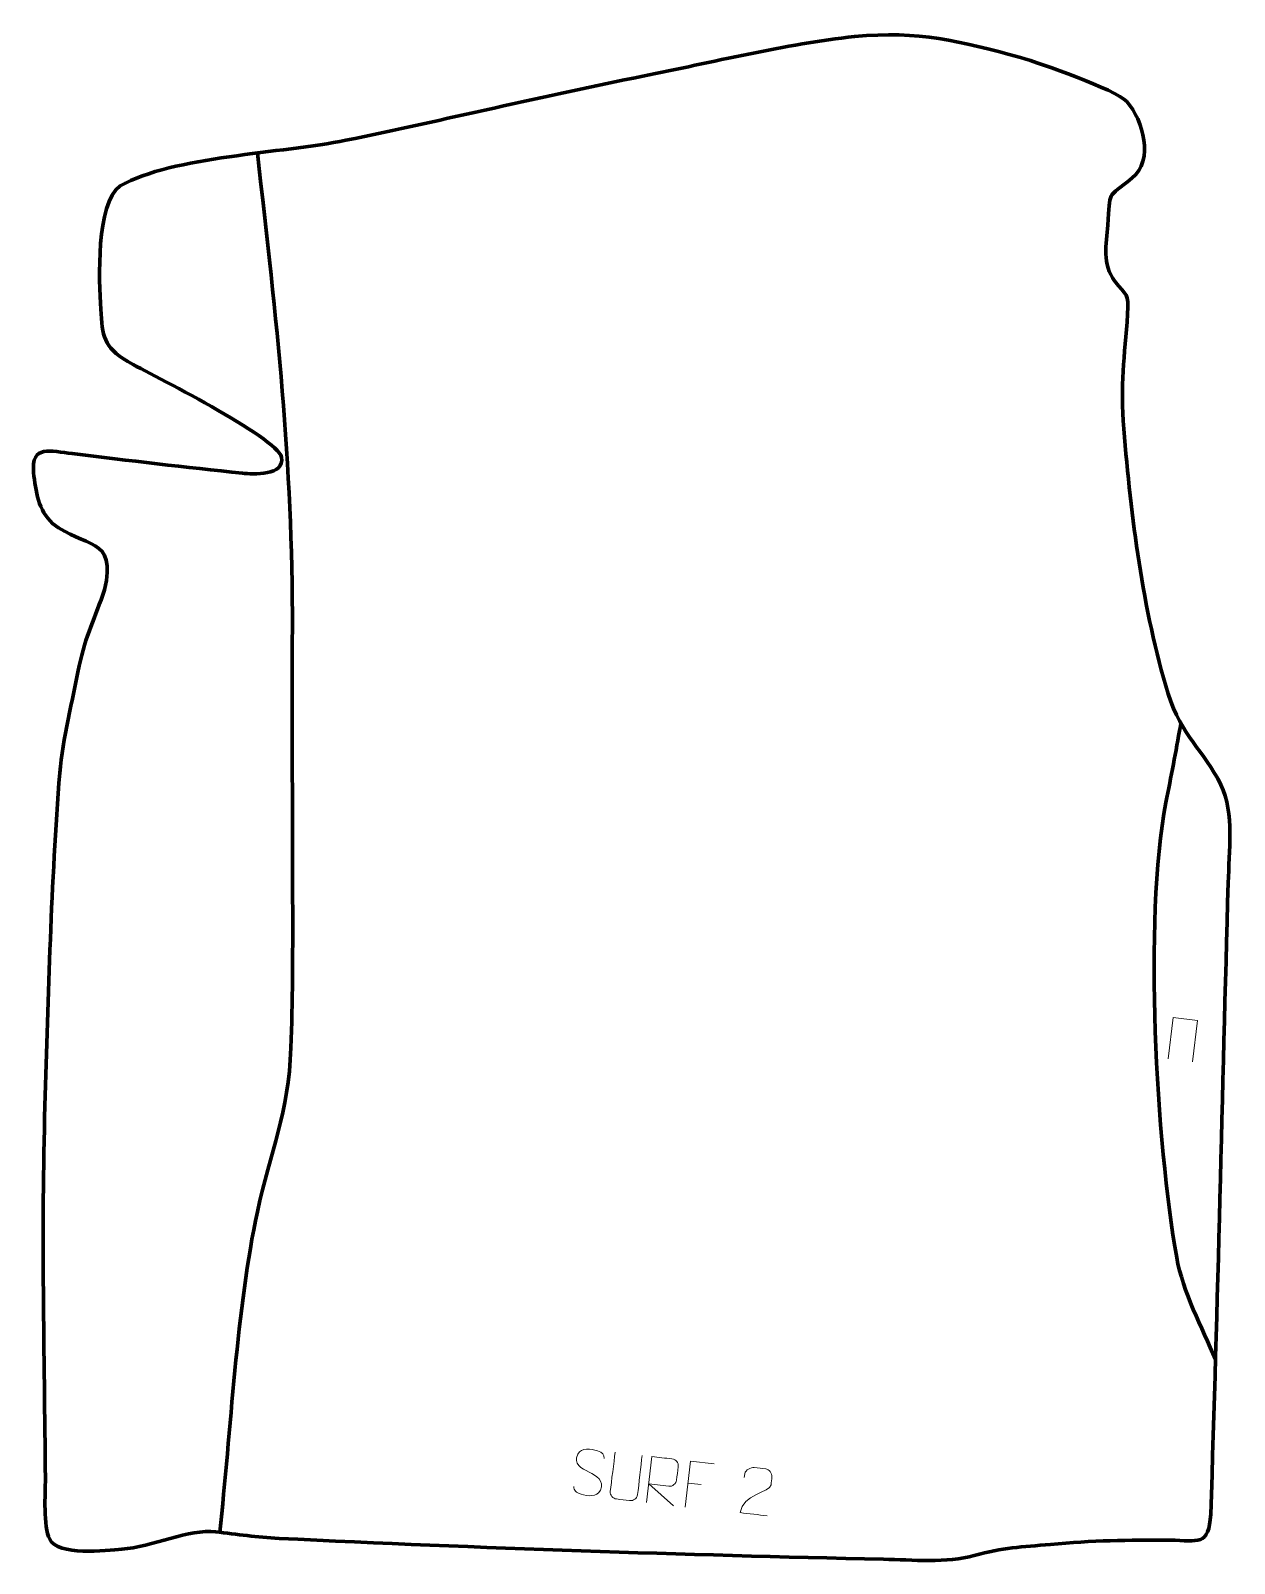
# Model space of a CAD drawing. Header units: millimetres. Extents: x -313 to 335, y -409 to 416.
import ezdxf

# ---------------------------------------------------------------- set-up
doc = ezdxf.new("R2010")
doc.units = ezdxf.units.MM
doc.header["$MEASUREMENT"] = 0
doc.layers.add('layer 2', color=7, linetype='Continuous')
doc.layers.add('layer 3', color=7, linetype='Continuous')

msp = doc.modelspace()

# ---------------------------------------------------------------- linework, layer by layer
at = {"layer": 'layer 2', "color": 140, "lineweight": 158}
for points, knots in [([(-191.0412, 350.0794), (-180.6658, 259.1339), (-172.0192, 184.794), (-172.2229, 93.1913), (-172.2229, 93.1913), (-172.334, 43.1004), (-172.221, -6.825), (-172.0502, -56.9106), (-172.0502, -56.9106), (-171.965, -81.8974), (-172.1066, -106.8316), (-172.9888, -131.8064), (-172.9888, -131.8064), (-174.2558, -166.9524), (-183.8943, -187.362), (-191.0242, -220.047), (-191.0242, -220.047), (-202.1312, -270.9635), (-205.4355, -339.4828), (-211.3136, -392.6388)], [0, 0, 0, 0, 0.16666667, 0.16666667, 0.16666667, 0.16666667, 0.33333333, 0.33333333, 0.33333333, 0.33333333, 0.5, 0.5, 0.5, 0.5, 0.66666667, 0.66666667, 0.66666667, 0.66666667, 1, 1, 1, 1]), ([(324.8406, -299.5996), (317.4552, -282.4006), (307.1565, -263.0776), (303.9206, -244.7613), (303.9206, -244.7613), (292.9483, -182.6555), (285.9676, -63.6392), (298.1243, 0.4197), (298.1243, 0.4197), (300.8828, 14.2028), (303.4155, 27.6243), (305.909, 41.4556), (305.909, 41.4556), (305.909, 41.4556), (306.1721, 42.9152), (306.1721, 42.9152)], [0, 0, 0, 0, 0.2, 0.2, 0.2, 0.2, 0.4, 0.4, 0.4, 0.4, 0.6, 0.6, 0.6, 0.6, 1, 1, 1, 1])]:
    msp.add_open_spline(points, degree=3, knots=knots, dxfattribs=at)
at = {"layer": 'layer 2', "color": 250, "lineweight": 9}
for points, knots in [([(299.3853, -137.6729), (299.3853, -137.6729), (302.0334, -115.4801), (302.0334, -115.4801), (302.0334, -115.4801), (302.0334, -115.4801), (315.0593, -117.0344), (315.0593, -117.0344), (315.0593, -117.0344), (315.0593, -117.0344), (312.4112, -139.2272), (312.4112, -139.2272)], [0, 0, 0, 0, 0.25, 0.25, 0.25, 0.25, 0.5, 0.5, 0.5, 0.5, 1, 1, 1, 1]), ([(-12.4857, -360.1984), (-16.5299, -358.235), (-21.1907, -355.8703), (-18.5456, -350.6264), (-18.5456, -350.6264), (-16.5622, -346.6938), (-11.4314, -347.6973), (-7.9244, -348.7212), (-7.9244, -348.7212), (-5.1405, -349.5339), (-4.4256, -350.841), (-4.3641, -352.9473)], [0, 0, 0, 0, 0.25, 0.25, 0.25, 0.25, 0.5, 0.5, 0.5, 0.5, 1, 1, 1, 1]), ([(16.1017, -351.2151), (15.445, -356.7155), (14.3313, -366.8568), (13.6753, -372.3582), (13.6753, -372.3582), (13.2711, -374.5654), (11.4368, -375.7828), (9.303, -375.5388), (9.303, -375.5388), (6.9875, -375.2621), (4.6721, -374.9858), (2.3569, -374.71), (2.3569, -374.71), (0.4335, -374.5827), (-1.3095, -372.5453), (-1.068, -370.6158), (-1.068, -370.6158), (-0.4087, -365.0932), (0.8916, -355.0007), (1.5501, -349.4788)], [0, 0, 0, 0, 0.16666667, 0.16666667, 0.16666667, 0.16666667, 0.33333333, 0.33333333, 0.33333333, 0.33333333, 0.5, 0.5, 0.5, 0.5, 0.66666667, 0.66666667, 0.66666667, 0.66666667, 1, 1, 1, 1]), ([(18.4478, -376.6298), (18.4478, -376.6298), (21.4044, -351.8521), (21.4044, -351.8521), (21.4044, -351.8521), (24.9738, -352.278), (28.544, -352.704), (32.1139, -353.13), (32.1139, -353.13), (34.4183, -353.4429), (35.7881, -355.1069), (35.5037, -357.4562), (35.5037, -357.4562), (35.2621, -359.4773), (34.8996, -362.5151), (34.6588, -364.5368), (34.6588, -364.5368), (34.4301, -366.3984), (32.4005, -368.1118), (30.4029, -367.8926), (30.4029, -367.8926), (30.4029, -367.8926), (19.6435, -366.6088), (19.6435, -366.6088), (19.6435, -366.6088), (19.6435, -366.6088), (32.9993, -378.3661), (32.9993, -378.3661)], [0, 0, 0, 0, 0.125, 0.125, 0.125, 0.125, 0.25, 0.25, 0.25, 0.25, 0.375, 0.375, 0.375, 0.375, 0.5, 0.5, 0.5, 0.5, 0.625, 0.625, 0.625, 0.625, 0.75, 0.75, 0.75, 0.75, 1, 1, 1, 1]), ([(54.9355, -355.8531), (54.9355, -355.8531), (42.1522, -354.3278), (42.1522, -354.3278), (42.1522, -354.3278), (42.1522, -354.3278), (39.1956, -379.1056), (39.1956, -379.1056)], [0, 0, 0, 0, 0.33333333, 0.33333333, 0.33333333, 0.33333333, 1, 1, 1, 1]), ([(-12.4858, -360.1985), (-8.6906, -362.3097), (-3.9202, -364.7806), (-6.3764, -369.8859), (-6.3764, -369.8859), (-8.3314, -373.9492), (-13.1772, -373.1125), (-16.8113, -372.1202), (-16.8113, -372.1202), (-19.4934, -371.3875), (-20.5619, -370.0379), (-20.687, -367.8958)], [0, 0, 0, 0, 0.25, 0.25, 0.25, 0.25, 0.5, 0.5, 0.5, 0.5, 1, 1, 1, 1]), ([(83.4909, -383.8001), (78.6112, -383.2175), (73.7314, -382.6352), (68.8519, -382.0533), (68.8519, -382.0533), (70.0287, -372.191), (84.8894, -371.3043), (85.4913, -367.0352), (85.4913, -367.0352), (85.6598, -365.6211), (85.8285, -364.2074), (85.9974, -362.7942), (85.9974, -362.7942), (86.2267, -360.7297), (84.3232, -358.7656), (82.666, -358.5504), (82.666, -358.5504), (80.6074, -358.3052), (78.5491, -358.0596), (76.4914, -357.8136), (76.4914, -357.8136), (74.684, -357.5813), (71.6669, -359.0261), (71.3524, -361.0971), (71.3524, -361.0971), (71.3524, -361.0971), (71.109, -363.1374), (71.109, -363.1374)], [0, 0, 0, 0, 0.125, 0.125, 0.125, 0.125, 0.25, 0.25, 0.25, 0.25, 0.375, 0.375, 0.375, 0.375, 0.5, 0.5, 0.5, 0.5, 0.625, 0.625, 0.625, 0.625, 0.75, 0.75, 0.75, 0.75, 1, 1, 1, 1])]:
    msp.add_open_spline(points, degree=3, knots=knots, dxfattribs=at)
msp.add_open_spline([(40.7446, -366.1238), (40.7446, -366.1238), (47.8623, -366.9731), (47.8623, -366.9731)], degree=3, dxfattribs=at)
at = {"layer": 'layer 3', "color": 242, "lineweight": 158}
msp.add_open_spline([(-260.8879, 237.7652), (-274.0276, 245.8953), (-274.4147, 251.2568), (-275.3747, 266.0431), (-275.3747, 266.0431), (-276.2204, 281.6789), (-278.2321, 322.3332), (-264.8979, 332.4033), (-264.8979, 332.4033), (-236.3402, 348.4669), (-177.7455, 349.8545), (-143.3638, 356.8953), (-143.3638, 356.8953), (-89.9365, 367.9375), (-37.2207, 380.7677), (16.4054, 391.3987), (16.4054, 391.3987), (53.2409, 398.7528), (93.4089, 408.7689), (130.4583, 412.7971), (130.4583, 412.7971), (165.3352, 415.952), (186.7393, 410.4218), (219.867, 401.4883), (219.867, 401.4883), (230.7062, 398.3121), (270.5744, 384.4688), (277.1352, 377.7423), (277.1352, 377.7423), (285.7585, 367.5814), (291.9896, 346.2774), (279.8329, 336.4412), (279.8329, 336.4412), (265.9106, 325.4553), (268.3093, 330.1699), (266.7754, 311.1638), (266.7754, 311.1638), (265.8743, 301.2488), (263.92, 289.7465), (270.4805, 281.2632), (270.4805, 281.2632), (276.9563, 272.8892), (278.1029, 275.0227), (277.4764, 263.2155), (277.4764, 263.2155), (275.8074, 240.3818), (273.5308, 225.0132), (275.4055, 201.5832), (275.4055, 201.5832), (279.3874, 153.7973), (285.3919, 104.8033), (299.301, 58.7745), (299.301, 58.7745), (306.4507, 36.1597), (318.4115, 28.5488), (327.7513, 9.8288), (327.7513, 9.8288), (334.9484, -5.506), (332.105, -26.0877), (331.6328, -42.8689), (331.6328, -42.8689), (328.446, -156.1414), (326.1334, -269.6685), (322.2091, -382.8892), (322.2091, -382.8892), (321.2458, -400.3729), (315.5976, -397.0657), (300.3902, -396.9085), (300.3902, -396.9085), (277.9143, -396.7038), (258.4192, -397.0651), (235.9737, -399.1696), (235.9737, -399.1696), (220.6463, -400.5247), (210.0703, -400.8244), (194.9486, -405.1565), (194.9486, -405.1565), (180.2613, -409.3643), (161.4706, -407.4529), (146.0235, -407.1339), (146.0235, -407.1339), (37.8098, -404.8118), (-71.2414, -401.1876), (-179.3472, -395.8999), (-179.3472, -395.8999), (-191.3613, -395.2503), (-201.7437, -393.8077), (-213.5798, -392.3597), (-213.5798, -392.3597), (-227.2656, -390.6855), (-248.1223, -400.4995), (-264.0401, -401.7936), (-264.0401, -401.7936), (-272.5178, -402.4828), (-298.5326, -405.3869), (-302.8842, -396.4055), (-302.8842, -396.4055), (-306.3797, -389.1913), (-305.248, -372.1725), (-305.1753, -363.7319), (-305.1753, -363.7319), (-305.7819, -296.3921), (-307.4197, -230.4308), (-305.3985, -162.9906), (-305.3985, -162.9906), (-303.6423, -103.3854), (-302.1151, -43.177), (-297.4711, 16.2691), (-297.4711, 16.2691), (-295.9034, 34.6778), (-290.5378, 55.4843), (-286.9952, 73.9367), (-286.9952, 73.9367), (-283.6329, 89.8132), (-278.2583, 100.1769), (-273.3499, 114.8781), (-273.3499, 114.8781), (-266.515, 144.0368), (-284.294, 136.9755), (-301.2813, 150.6531), (-301.2813, 150.6531), (-308.893, 157.4204), (-310.5097, 168.1791), (-311.5185, 177.8498), (-311.5185, 177.8498), (-313.1187, 193.1885), (-302.1441, 189.564), (-290.7523, 188.1968), (-290.7523, 188.1968), (-260.2825, 184.5401), (-229.6481, 180.7741), (-199.1283, 177.6377), (-199.1283, 177.6377), (-193.3309, 177.0419), (-176.003, 176.2497), (-178.1003, 186.2838), (-178.1003, 186.2838), (-180.3457, 197.0264), (-248.5586, 230.9722), (-260.8879, 237.7652)], degree=3, knots=[0, 0, 0, 0, 0.02777778, 0.02777778, 0.02777778, 0.02777778, 0.05555556, 0.05555556, 0.05555556, 0.05555556, 0.08333333, 0.08333333, 0.08333333, 0.08333333, 0.11111111, 0.11111111, 0.11111111, 0.11111111, 0.13888889, 0.13888889, 0.13888889, 0.13888889, 0.16666667, 0.16666667, 0.16666667, 0.16666667, 0.19444444, 0.19444444, 0.19444444, 0.19444444, 0.22222222, 0.22222222, 0.22222222, 0.22222222, 0.25, 0.25, 0.25, 0.25, 0.27777778, 0.27777778, 0.27777778, 0.27777778, 0.30555556, 0.30555556, 0.30555556, 0.30555556, 0.33333333, 0.33333333, 0.33333333, 0.33333333, 0.36111111, 0.36111111, 0.36111111, 0.36111111, 0.38888889, 0.38888889, 0.38888889, 0.38888889, 0.41666667, 0.41666667, 0.41666667, 0.41666667, 0.44444444, 0.44444444, 0.44444444, 0.44444444, 0.47222222, 0.47222222, 0.47222222, 0.47222222, 0.5, 0.5, 0.5, 0.5, 0.52777778, 0.52777778, 0.52777778, 0.52777778, 0.55555556, 0.55555556, 0.55555556, 0.55555556, 0.58333333, 0.58333333, 0.58333333, 0.58333333, 0.61111111, 0.61111111, 0.61111111, 0.61111111, 0.63888889, 0.63888889, 0.63888889, 0.63888889, 0.66666667, 0.66666667, 0.66666667, 0.66666667, 0.69444444, 0.69444444, 0.69444444, 0.69444444, 0.72222222, 0.72222222, 0.72222222, 0.72222222, 0.75, 0.75, 0.75, 0.75, 0.77777778, 0.77777778, 0.77777778, 0.77777778, 0.80555556, 0.80555556, 0.80555556, 0.80555556, 0.83333333, 0.83333333, 0.83333333, 0.83333333, 0.86111111, 0.86111111, 0.86111111, 0.86111111, 0.88888889, 0.88888889, 0.88888889, 0.88888889, 0.91666667, 0.91666667, 0.91666667, 0.91666667, 0.94444444, 0.94444444, 0.94444444, 0.94444444, 1, 1, 1, 1], dxfattribs=at)

doc.saveas('drawing.dxf')
